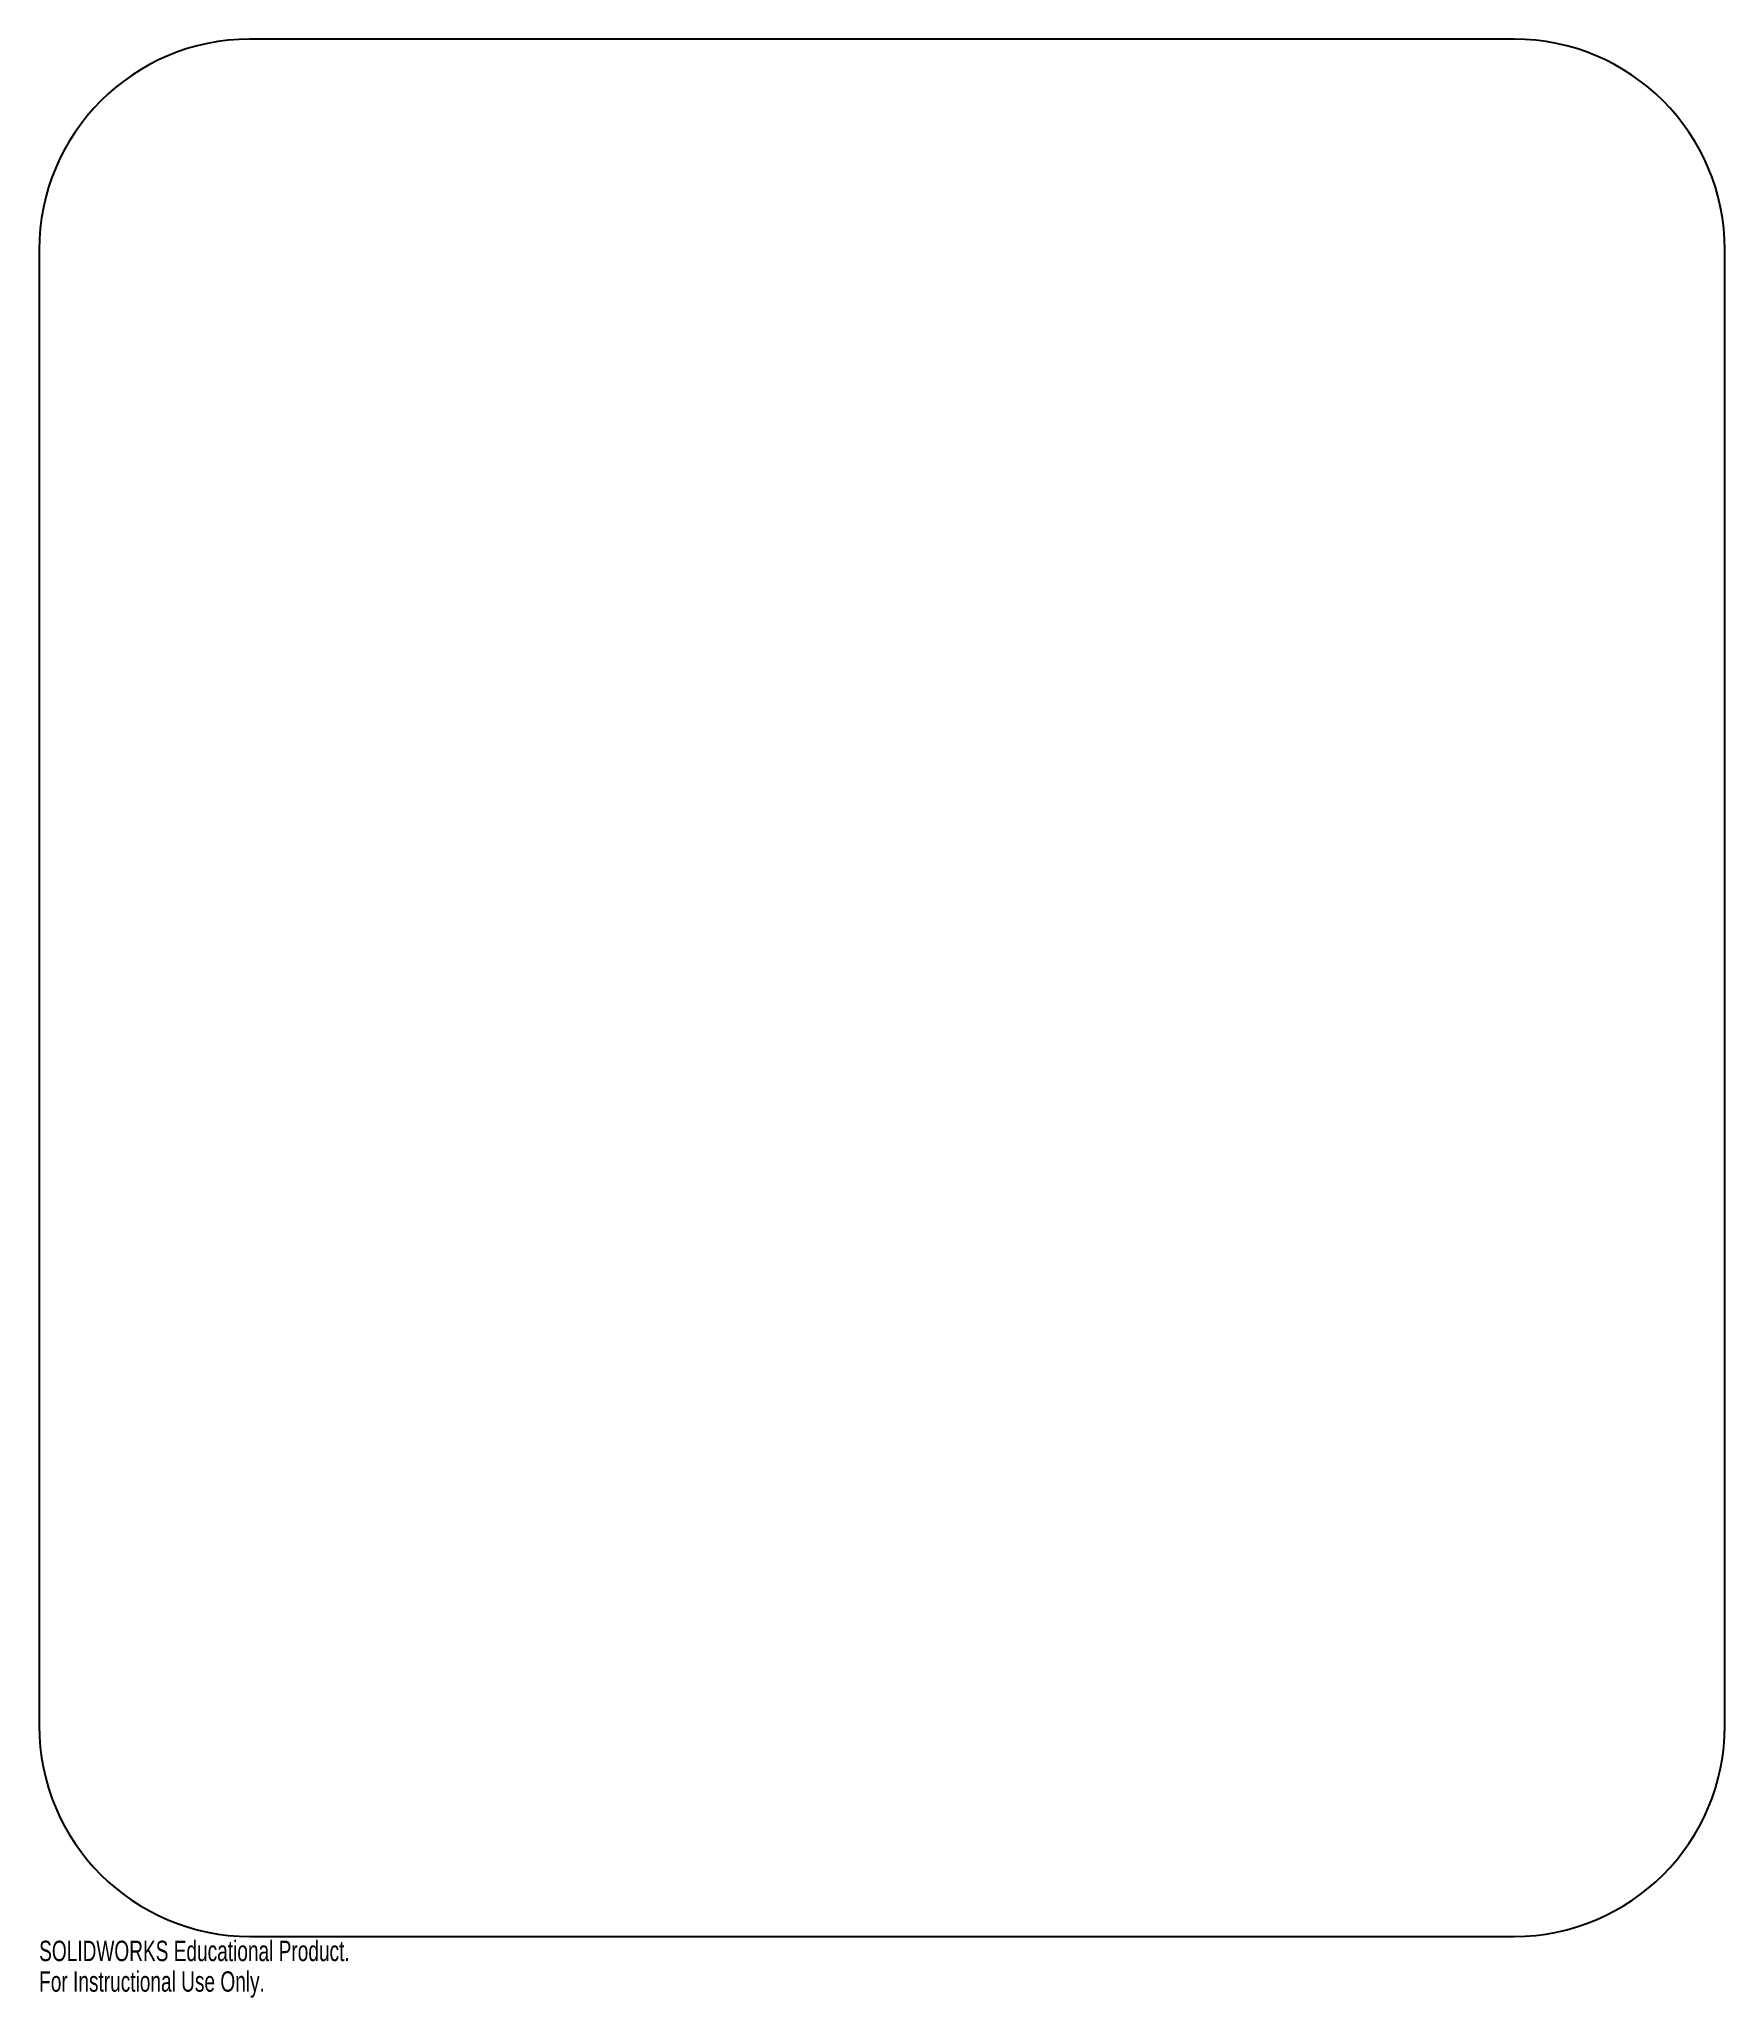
# Model space of a CAD drawing. Header units: millimetres. Extents: x -200 to 200, y -240 to 225.
import ezdxf

# ---------------------------------------------------------------- set-up
doc = ezdxf.new("R2010")
doc.units = ezdxf.units.MM
doc.styles.add('SLDTEXTSTYLE0', font='TXT', dxfattribs={"width": 0.7})

msp = doc.modelspace()

# ---------------------------------------------------------------- linework, layer by layer
at = {"color": 7, "linetype": 'Continuous', "lineweight": 25}
for p, q in [((150, 225), (-150, 225)), ((-200, 175), (-200, -175)), ((200, -175), (200, 175)), ((-150, -225), (150, -225))]:
    msp.add_line(p, q, dxfattribs=at)
for centre, start, end in [((-150, 175), 90, 180), ((150, 175), 0, 90), ((-150, -175), 180, 270), ((150, -175), 270, 0)]:
    msp.add_arc(centre, 50, start, end, dxfattribs=at)

# ---------------------------------------------------------------- texts
at = {"color": 7, "linetype": 'Continuous', "char_height": 4.8336, "attachment_point": 1, "style": 'SLDTEXTSTYLE0'}
for s, insert in [('SOLIDWORKS Educational Product.', (-200, -226.02)), ('For Instructional Use Only.', (-200, -233.27))]:
    msp.add_mtext(s, dxfattribs=dict(at, insert=insert))

doc.saveas('drawing.dxf')
